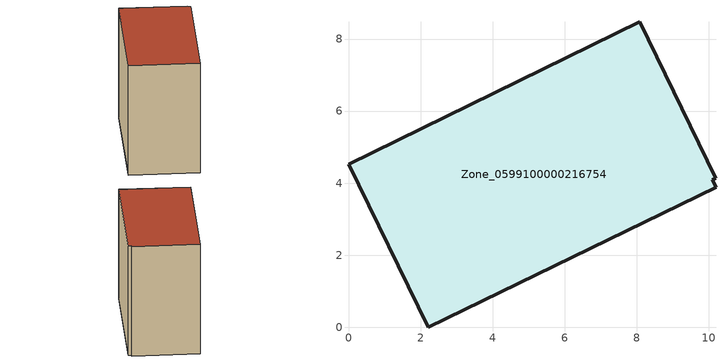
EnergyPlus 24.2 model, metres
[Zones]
Zone_0599100000216754
 floor ground (C_G): 10.1,4.1 10.2,3.88 2.21,0 0,4.53 8.08,8.48 10.19,4.14 z0
 wall outside (C_F): 10.19,4.14 8.08,8.48 0,4.53 2.21,0 10.2,3.88 10.1,4.1 10.19,4.14 z0:8.55
 roof outside (C_R): 10.2,3.88 10.1,4.1 10.19,4.14 8.08,8.48 0,4.53 2.21,0 z8.55
[BUILDING]
Pand.0599100000216754: North Axis=0; Terrain=City; Loads Convergence Tolerance Value=0.04; Temperature Convergence Tolerance Value=0.4; Solar Distribution=FullExterior; Maximum Number of Warmup Days=25; Minimum Number of Warmup Days=1
[Site:Location]
Rotterdam.The.Hague.AP_ZH_NLD Design_Conditions: Latitude=51.96; Longitude=4.45; Time Zone=1; Elevation=-4.5
[SITE:GROUNDTEMPERATURE:BUILDINGSURFACE]
18, 18, 18, 18, 18, 18, 18, 18, 18, 18, 18, 18
[MATERIAL] Thermal Absorptance=0.9; Solar Absorptance=0.7; Visible Absorptance=0.7
Name | Roughness | Thickness | Conductivity | Density | Specific Heat
G.TC.1965-1974 | MediumSmooth | 0.15 | 0.882353 | 540 | 1210
F.TC.1965-1974 | Rough | 0.3 | 0.697674 | 1920 | 840
R.TC.1965-1974 | MediumRough | 0.2 | 0.232558 | 1500 | 1000
[CONSTRUCTION]
C_G: G.TC.1965-1974
C_F: F.TC.1965-1974
C_R: R.TC.1965-1974
[ZONE]
Zone_0599100000216754: Type=1; Multiplier=1; Ceiling Height=Autocalculate; Volume=Autocalculate; Floor Area=autocalculate; Part of Total Floor Area=Yes
[ZONEINFILTRATION:DESIGNFLOWRATE]
Infil_Zone_0599100000216754: Zone or ZoneList or Space or SpaceList=Zone_0599100000216754; Schedule=AlwaysOn; Design Flow Rate Calculation Method=Flow/Area; Flow Rate per Floor Area=0.003; Constant Term Coefficient=1; Temperature Term Coefficient=0; Velocity Term Coefficient=0; Velocity Squared Term Coefficient=0
[HVACTEMPLATE:ZONE:IDEALLOADSAIRSYSTEM]
Zone_0599100000216754: Maximum Heating Supply Air Temperature=50; Minimum Cooling Supply Air Temperature=13; Maximum Heating Supply Air Humidity Ratio=0.0156; Minimum Cooling Supply Air Humidity Ratio=0.0077; Heating Limit=NoLimit; Cooling Limit=NoLimit; Dehumidification Control Type=ConstantSensibleHeatRatio; Cooling Sensible Heat Ratio=0.7; Dehumidification Setpoint=60; Humidification Control Type=None; Humidification Setpoint=30; Outdoor Air Method=None; Outdoor Air Flow Rate per Person=0.00944; Outdoor Air Flow Rate per Zone Floor Area=0; Outdoor Air Flow Rate per Zone=0; Demand Controlled Ventilation Type=None; Outdoor Air Economizer Type=NoEconomizer; Heat Recovery Type=None; Sensible Heat Recovery Effectiveness=0.7; Latent Heat Recovery Effectiveness=0.65
[ZONECONTROL:THERMOSTAT]
ThermostatControl_Zone_0599100000216754: Zone or ZoneList=Zone_0599100000216754; Control Type Schedule=DualSetpointControlType; Control 1=Thermostat_Zone_0599100000216754; Temperature Difference Between Cutout And Setpoint=0
[THERMOSTATSETPOINT:DUALSETPOINT]
Thermostat_Zone_0599100000216754: Heating Setpoint Temperature Schedule=HeatingSetpoint_Zone_0599100000216754; Cooling Setpoint Temperature Schedule=CoolingSetpoint_Zone_0599100000216754
[SCHEDULE:COMPACT]
HeatingSetpoint_Zone_0599100000216754: Through: 12/31, For: AllDays, Until: 24:00, 21
CoolingSetpoint_Zone_0599100000216754: Through: 12/31, For: AllDays, Until: 24:00, 24
DualSetpointControlType: Through: 12/31, For: AllDays, Until: 24:00, 4
AlwaysOn: Through: 12/31, For: AllDays, Until: 24:00, 1
